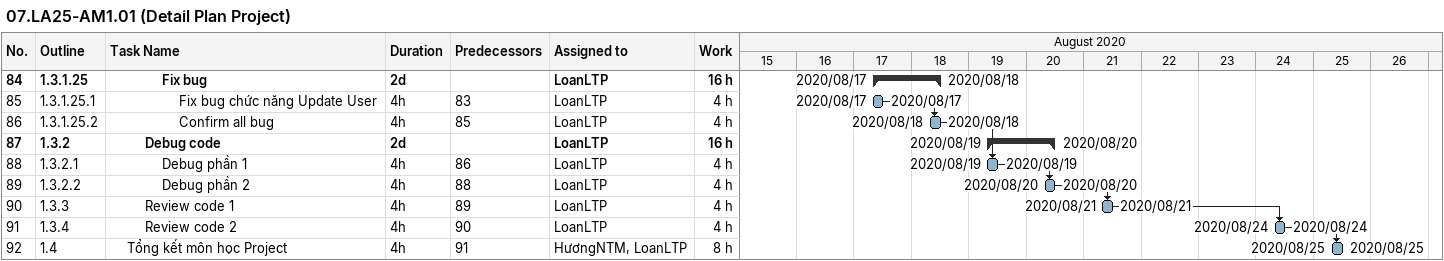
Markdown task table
07.LA25-AM1.01 (Detail Plan Project)

| ID | WBS | Task | Duration | Start | Finish | Predecessors | Resources | Work (h) |
|---|---|---|---|---|---|---|---|---|
| 84 | 1.3.1.25 | **Fix bug** | 2d | 2020-08-17 | 2020-08-18 |  | LoanLTP | 16 |
| 85 | 1.3.1.25.1 | Fix bug chức năng Update User | 4h | 2020-08-17 | 2020-08-17 | 83 | LoanLTP | 4 |
| 86 | 1.3.1.25.2 | Confirm all bug | 4h | 2020-08-18 | 2020-08-18 | 85 | LoanLTP | 4 |
| 87 | 1.3.2 | **Debug code** | 2d | 2020-08-19 | 2020-08-20 |  | LoanLTP | 16 |
| 88 | 1.3.2.1 | Debug phần 1 | 4h | 2020-08-19 | 2020-08-19 | 86 | LoanLTP | 4 |
| 89 | 1.3.2.2 | Debug phần 2 | 4h | 2020-08-20 | 2020-08-20 | 88 | LoanLTP | 4 |
| 90 | 1.3.3 | Review code 1 | 4h | 2020-08-21 | 2020-08-21 | 89 | LoanLTP | 4 |
| 91 | 1.3.4 | Review code 2 | 4h | 2020-08-24 | 2020-08-24 | 90 | LoanLTP | 4 |
| 92 | 1.4 | Tổng kết môn học Project | 4h | 2020-08-25 | 2020-08-25 | 91 | HươngNTM, LoanLTP | 8 |
